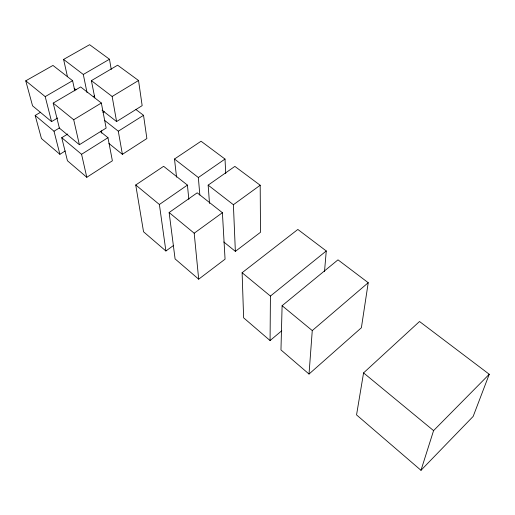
<?xml version="1.0" encoding="UTF-8"?>
<svg xmlns="http://www.w3.org/2000/svg" width="515" height="515" viewBox="0 0 515 515"><rect width="100%" height="100%" fill="white"/><g stroke="black" fill="none" stroke-linecap="round" stroke-linejoin="round"><path stroke-width="0.77" d="M270.072 340.557L270.42 296.067L326.272 250.966L297.837 229.452L242.114 272.718L243.627 317.826L270.072 340.557L281.757 330.772M282.104 305.704L280.965 349.923L309.026 374.045L361.388 327.752L368.225 282.703L337.995 259.837L282.104 305.704L312.264 330.579L309.026 374.045M324.508 271.502L326.272 250.966M363.571 372.886L356.547 414.903L420.987 470.304L473.163 416.41L489.25 374.263L419.513 321.502L363.571 372.886L433.579 430.624L420.987 470.304M433.579 430.624L489.25 374.263M312.264 330.579L368.225 282.703M198.687 279.188L225.061 259.174L222.403 212.708L197.206 192.822L169.126 212.528L175.081 258.897L198.687 279.188L194.194 233.205L169.126 212.528M223.787 241.966L235.361 251.359L260.5 232.284L260.191 185.245L234.859 166.397L208.157 185.136L209.502 203.438M194.194 233.205L222.403 212.708M235.361 251.359L233.398 204.719L260.191 185.245M188.851 199.402L187.415 185.097L163.615 166.313L135.735 184.988L143.543 231.782L165.894 250.998L173.568 245.436M165.894 250.998L159.386 204.494L187.415 185.097M199.839 195.069L198.346 177.527L225.01 159.064L201.05 141.232L174.495 159.019L176.542 177.134M67.8 133.99L61.742 137.698L67.439 160.751L86.803 177.295L112.379 160.796L107.97 137.692L100.477 131.673M108.935 143.473L122.39 154.333L146.878 138.535L143.537 115.309L135.973 109.566M86.803 177.295L81.57 154.3L107.97 137.692M122.39 154.333L118.296 131.196L143.537 115.309M79.387 144.721L106.135 128.074L101.346 103.013L80.655 86.945L53.193 103.097L59.373 128.1L79.387 144.721L73.703 119.75L53.193 103.097M102.041 110.178L116.59 121.559L142.153 105.646L138.535 80.501L117.626 65.199L91.393 80.636L94.799 97.882M40.64 112.212L35.168 115.437L41.451 138.541L59.888 154.294L65.225 150.979M103 112.457L104.358 111.626M73.703 119.75L101.346 103.013M91.393 80.636L112.148 96.472L138.535 80.501M35.168 115.437L54.011 131.222L59.38 127.971M74.823 90.872L72.596 80.688L52.955 65.437L25.75 80.823L32.554 105.826L51.571 121.624L57.686 117.961M93.247 96.672L94.618 95.848M25.75 80.823L45.204 96.614L72.596 80.688M109.476 59.238L89.61 44.696L63.59 59.418L83.301 74.463L109.476 59.238L111.24 69.441M174.495 159.019L198.346 177.527M208.157 185.136L233.398 204.719M74.166 88.368L76.027 89.822M104.513 120.31L118.296 131.196M135.735 184.988L159.386 204.494M242.114 272.718L270.42 296.067M61.742 137.698L81.57 154.3M45.204 96.614L51.571 121.624M54.011 131.222L59.888 154.294M63.59 59.418L67.446 76.645M83.301 74.463L87.003 92.488M101.301 130.81L101.758 133.128M112.148 96.472L116.59 121.559M225.01 159.064L225.737 173.516"/></g></svg>
